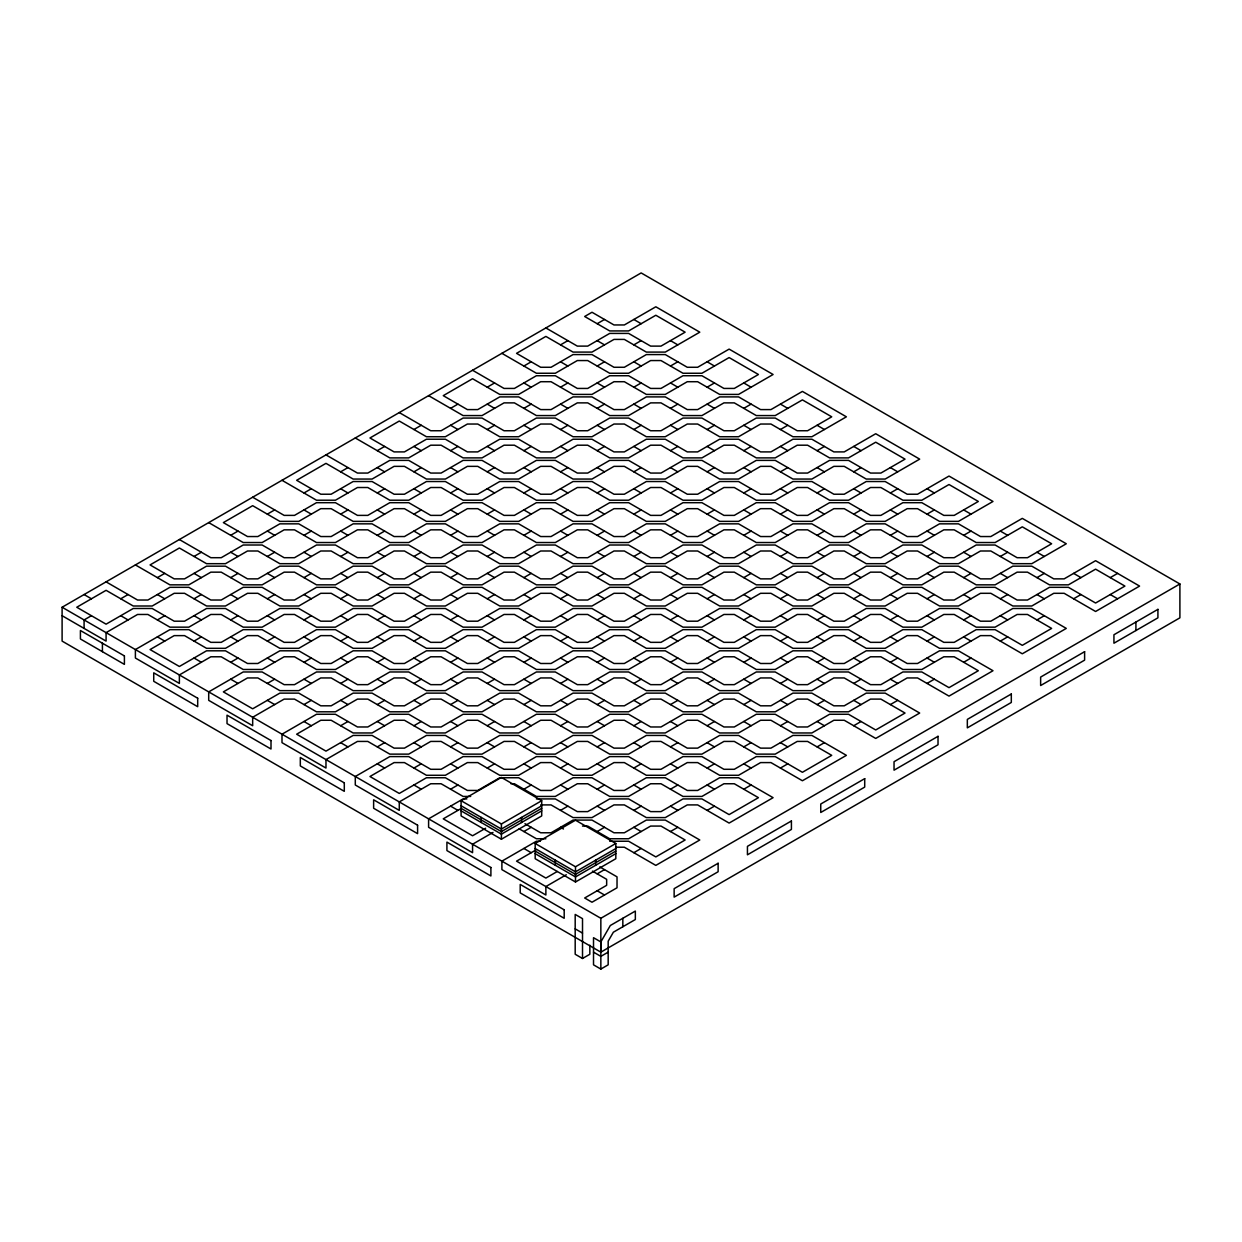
<?xml version="1.0" encoding="UTF-8"?>
<svg xmlns="http://www.w3.org/2000/svg" width="1242" height="1242" viewBox="0 0 1242 1242"><rect width="100%" height="100%" fill="white"/><g stroke="black" fill="none" stroke-linecap="round" stroke-linejoin="round"><path stroke-width="1.5" d="M600.849 941.933L600.849 969.071L593.521 964.832L593.521 937.694L600.849 941.933L610.319 925.507L635.345 911.069L635.345 919.53L613.362 932.214L608.176 941.203L608.176 964.832L600.849 969.071M62.1 607.245L641.151 272.93L1179.9 583.973L1179.9 617.833L600.849 952.148L62.1 641.105L62.1 607.245L600.849 918.288L1179.9 583.973M91.427 615.706L84.083 619.944L84.083 628.405M120.738 598.784L128.066 594.545M157.392 577.623L164.72 573.385M194.031 556.463L201.359 552.24M230.686 535.302L238.014 531.079M267.34 514.141L274.668 509.919M303.98 492.981L311.307 488.758M340.634 471.82L347.962 467.597M377.289 450.675L384.616 446.437M413.928 429.515L421.255 425.276M450.582 408.354L457.91 404.116M487.237 387.194L494.564 382.955M523.876 366.033L531.203 361.795M560.53 344.872L567.858 340.634M597.185 323.712L604.512 319.473M157.392 619.944L164.72 615.706M194.031 598.784L201.359 594.545M230.686 577.623L238.014 573.385M267.34 556.463L274.668 552.24M303.98 535.302L311.307 531.079M340.634 514.141L347.962 509.919M377.289 492.981L384.616 488.758M413.928 471.82L421.255 467.597M450.582 450.675L457.91 446.437M487.237 429.515L494.564 425.276M523.876 408.354L531.203 404.116M560.53 387.194L567.858 382.955M597.185 366.033L604.512 361.795M633.824 344.872L641.151 340.634M194.031 641.105L201.359 636.867M230.686 619.944L238.014 615.706M267.34 598.784L274.668 594.545M303.98 577.623L311.307 573.385M340.634 556.463L347.962 552.24M377.289 535.302L384.616 531.079M413.928 514.141L421.255 509.919M450.582 492.981L457.91 488.758M487.237 471.82L494.564 467.597M523.876 450.675L531.203 446.437M560.53 429.515L567.858 425.276M597.185 408.354L604.512 404.116M633.824 387.194L641.151 382.955M670.478 366.033L677.806 361.795M230.686 662.265L238.014 658.027M267.34 641.105L274.668 636.867M303.98 619.944L311.307 615.706M340.634 598.784L347.962 594.545M377.289 577.623L384.616 573.385M413.928 556.463L421.255 552.24M450.582 535.302L457.91 531.079M487.237 514.141L494.564 509.919M523.876 492.981L531.203 488.758M560.53 471.82L567.858 467.597M597.185 450.675L604.512 446.437M633.824 429.515L641.151 425.276M670.478 408.354L677.806 404.116M707.133 387.194L714.461 382.955M267.34 683.426L274.668 679.188M303.98 662.265L311.307 658.027M340.634 641.105L347.962 636.867M377.289 619.944L384.616 615.706M413.928 598.784L421.255 594.545M450.582 577.623L457.91 573.385M487.237 556.463L494.564 552.24M523.876 535.302L531.203 531.079M560.53 514.141L567.858 509.919M597.185 492.981L604.512 488.758M633.824 471.82L641.151 467.597M670.478 450.675L677.806 446.437M707.133 429.515L714.461 425.276M743.772 408.354L751.1 404.116M303.98 704.571L311.307 700.348M340.634 683.426L347.962 679.188M377.289 662.265L384.616 658.027M413.928 641.105L421.255 636.867M450.582 619.944L457.91 615.706M487.237 598.784L494.564 594.545M523.876 577.623L531.203 573.385M560.53 556.463L567.858 552.24M597.185 535.302L604.512 531.079M633.824 514.141L641.151 509.919M670.478 492.981L677.806 488.758M707.133 471.82L714.461 467.597M743.772 450.675L751.1 446.437M780.426 429.515L787.754 425.276M340.634 725.732L347.962 721.509M377.289 704.571L384.616 700.348M413.928 683.426L421.255 679.188M450.582 662.265L457.91 658.027M487.237 641.105L494.564 636.867M523.876 619.944L531.203 615.706M560.53 598.784L567.858 594.545M597.185 577.623L604.512 573.385M633.824 556.463L641.151 552.24M670.478 535.302L677.806 531.079M707.133 514.141L714.461 509.919M743.772 492.981L751.1 488.758M780.426 471.82L787.754 467.597M817.081 450.675L824.409 446.437M377.289 746.892L384.616 742.669M413.928 725.732L421.255 721.509M450.582 704.571L457.91 700.348M487.237 683.426L494.564 679.188M523.876 662.265L531.203 658.027M560.53 641.105L567.858 636.867M597.185 619.944L604.512 615.706M633.824 598.784L641.151 594.545M670.478 577.623L677.806 573.385M707.133 556.463L714.461 552.24M743.772 535.302L751.1 531.079M780.426 514.141L787.754 509.919M817.081 492.981L824.409 488.758M853.72 471.82L861.048 467.597M413.928 768.053L421.255 763.83M450.582 746.892L457.91 742.669M487.237 725.732L494.564 721.509M523.876 704.571L531.203 700.348M560.53 683.426L567.858 679.188M597.185 662.265L604.512 658.027M633.824 641.105L641.151 636.867M670.478 619.944L677.806 615.706M707.133 598.784L714.461 594.545M743.772 577.623L751.1 573.385M780.426 556.463L787.754 552.24M817.081 535.302L824.409 531.079M853.72 514.141L861.048 509.919M890.374 492.981L897.702 488.758M450.582 789.213L457.91 784.991M487.237 768.053L494.564 763.83M523.876 746.892L531.203 742.669M560.53 725.732L567.858 721.509M597.185 704.571L604.512 700.348M633.824 683.426L641.151 679.188M670.478 662.265L677.806 658.027M707.133 641.105L714.461 636.867M743.772 619.944L751.1 615.706M780.426 598.784L787.754 594.545M817.081 577.623L824.409 573.385M853.72 556.463L861.048 552.24M890.374 535.302L897.702 531.079M927.013 514.141L934.357 509.919M461.092 800.702L501.411 777.43L541.714 800.702L541.714 815.932L501.411 839.219L461.092 815.932L461.092 800.702L501.411 823.974L541.714 800.702M461.077 808.558L443.254 818.835L472.565 835.773L485.606 828.243M523.876 789.213L531.203 784.991M560.53 768.053L567.858 763.83M597.185 746.892L604.512 742.669M633.824 725.732L641.151 721.509M670.478 704.571L677.806 700.348M707.133 683.426L714.461 679.188M743.772 662.265L751.1 658.027M780.426 641.105L787.754 636.867M817.081 619.944L824.409 615.706M853.72 598.784L861.048 594.545M890.374 577.623L897.702 573.385M927.013 556.463L934.357 552.24M963.668 535.302L970.996 531.079M492.996 832.435L472.565 844.234L472.565 852.695L428.599 827.296L428.599 818.835L463.095 798.917L466.883 798.917M541.714 805.779L501.411 829.051L461.092 805.779M541.714 808.325L501.411 831.597L461.092 808.325M541.714 810.855L501.411 834.143L461.092 810.855M523.876 831.535L531.203 827.296M560.53 810.374L567.858 806.136M597.185 789.213L604.512 784.991M633.824 768.053L641.151 763.83M670.478 746.892L677.806 742.669M707.133 725.732L714.461 721.509M743.772 704.571L751.1 700.348M780.426 683.426L787.754 679.188M817.081 662.265L824.409 658.027M853.72 641.105L861.048 636.867M890.374 619.944L897.702 615.706M927.013 598.784L934.357 594.545M963.668 577.623L970.996 573.385M1000.322 556.463L1007.65 552.24M535.178 843.473L575.496 820.201L615.815 843.473L615.815 858.719L575.496 881.991L535.178 858.719L535.178 843.473L575.496 866.761L615.815 843.473M535.954 849.963L516.548 861.156L545.875 878.078L557.27 871.496M597.185 831.535L604.512 827.296M633.824 810.374L641.151 806.136M670.478 789.213L677.806 784.991M707.133 768.053L714.461 763.83M743.772 746.892L751.1 742.669M780.426 725.732L787.754 721.509M817.081 704.571L824.409 700.348M853.72 683.426L861.048 679.188M890.374 662.265L897.702 658.027M927.013 641.105L934.357 636.867M963.668 619.944L970.996 615.706M1000.322 598.784L1007.65 594.545M1036.961 577.623L1044.305 573.385M566.29 874.756L545.875 886.555L545.875 895.016L501.892 869.617L501.892 861.156L536.389 841.238L540.177 841.238M615.815 848.55L575.496 871.837L535.178 848.55M615.815 851.096L575.496 874.368L535.178 851.096M615.815 853.642L575.496 876.914L535.178 853.642M597.185 873.856L604.512 869.617M633.824 852.695L641.151 848.457M670.478 831.535L677.806 827.296M707.133 810.374L714.461 806.136M743.772 789.213L751.1 784.991M780.426 768.053L787.754 763.83M817.081 746.892L824.409 742.669M853.72 725.732L861.048 721.509M890.374 704.571L897.702 700.348M927.013 683.426L934.357 679.188M963.668 662.265L970.996 658.027M1000.322 641.105L1007.65 636.867M1036.961 619.944L1044.305 615.706M1073.616 598.784L1080.944 594.545M1110.27 577.623L1117.598 573.385M582.514 958.482L582.514 918.645L575.186 914.423L575.186 954.26L582.514 958.482L589.841 954.26L589.841 945.193M608.176 952.148L600.849 956.371L593.521 952.148M510.943 783.749L514.405 783.749L536.389 796.433L555.345 796.433L577.328 783.749L587.699 783.749L609.698 796.433L628.638 796.433L650.637 783.749L660.992 783.749L682.991 796.433L701.947 796.433L723.931 783.749L734.301 783.749L758.427 797.674L729.116 814.612L701.947 798.917L682.991 798.917L660.992 811.616L650.637 811.616L628.638 798.917L609.698 798.917L587.699 811.616L577.328 811.616L555.345 798.917L536.389 798.917M470.671 796.433L463.095 796.433L441.112 783.749L430.741 783.749L399.272 801.913L399.272 810.374L355.29 784.991L355.29 776.514L389.802 756.595L408.742 756.595L430.741 769.295L441.112 769.295L463.095 756.595L482.051 756.595L504.035 769.295L514.405 769.295L536.389 756.595L555.345 756.595L577.328 769.295L587.699 769.295L609.698 756.595L628.638 756.595L650.637 769.295L660.992 769.295L682.991 756.595L701.947 756.595L723.931 769.295L734.301 769.295L756.285 756.595L775.241 756.595L802.41 772.291L831.736 755.353L807.595 741.427L797.224 741.427L775.241 754.127L756.285 754.127L734.301 741.427L723.931 741.427L701.947 754.127L682.991 754.127L660.992 741.427L650.637 741.427L628.638 754.127L609.698 754.127L587.699 741.427L577.328 741.427L555.345 754.127L536.389 754.127L514.405 741.427L504.035 741.427L482.051 754.127L463.095 754.127L441.112 741.427L430.741 741.427L408.742 754.127L389.802 754.127L367.803 741.427L357.448 741.427L325.978 759.592L325.978 768.053L281.996 742.669L281.996 734.208L316.493 714.274L335.449 714.274L357.448 726.974L367.803 726.974L389.802 714.274L408.742 714.274L430.741 726.974L441.112 726.974L463.095 714.274L482.051 714.274L504.035 726.974L514.405 726.974L536.389 714.274L555.345 714.274L577.328 726.974L587.699 726.974L609.698 714.274L628.638 714.274L650.637 726.974L660.992 726.974L682.991 714.274L701.947 714.274L723.931 726.974L734.301 726.974L756.285 714.274L775.241 714.274L797.224 726.974L807.595 726.974L829.578 714.274L848.534 714.274L875.719 729.97L905.03 713.048L880.888 699.106L870.533 699.106L848.534 711.806L829.578 711.806L807.595 699.106L797.224 699.106L775.241 711.806L756.285 711.806L734.301 699.106L723.931 699.106L701.947 711.806L682.991 711.806L660.992 699.106L650.637 699.106L628.638 711.806L609.698 711.806L587.699 699.106L577.328 699.106L555.345 711.806L536.389 711.806L514.405 699.106L504.035 699.106L482.051 711.806L463.095 711.806L441.112 699.106L430.741 699.106L408.742 711.806L389.802 711.806L367.803 699.106L357.448 699.106L335.449 711.806L316.493 711.806L294.509 699.106L284.139 699.106L252.669 717.271L252.669 725.732L208.703 700.348L208.703 691.887L243.199 671.969L262.155 671.969L284.139 684.653L294.509 684.653L316.493 671.969L335.449 671.969L357.448 684.653L367.803 684.653L389.802 671.969L408.742 671.969L430.741 684.653L441.112 684.653L463.095 671.969L482.051 671.969L504.035 684.653L514.405 684.653L536.389 671.969L555.345 671.969L577.328 684.653L587.699 684.653L609.698 671.969L628.638 671.969L650.637 684.653L660.992 684.653L682.991 671.969L701.947 671.969L723.931 684.653L734.301 684.653L756.285 671.969L775.241 671.969L797.224 684.653L807.595 684.653L829.578 671.969L848.534 671.969L870.533 684.653L880.888 684.653L902.887 671.969L921.843 671.969L949.012 687.649L978.323 670.727L954.198 656.785L943.827 656.785L921.843 669.485L902.887 669.485L880.888 656.785L870.533 656.785L848.534 669.485L829.578 669.485L807.595 656.785L797.224 656.785L775.241 669.485L756.285 669.485L734.301 656.785L723.931 656.785L701.947 669.485L682.991 669.485L660.992 656.785L650.637 656.785L628.638 669.485L609.698 669.485L587.699 656.785L577.328 656.785L555.345 669.485L536.389 669.485L514.405 656.785L504.035 656.785L482.051 669.485L463.095 669.485L441.112 656.785L430.741 656.785L408.742 669.485L389.802 669.485L367.803 656.785L357.448 656.785L335.449 669.485L316.493 669.485L294.509 656.785L284.139 656.785L262.155 669.485L243.199 669.485L221.216 656.785L210.845 656.785L179.376 674.949L179.376 683.426L135.394 658.027L135.394 649.566L169.906 629.647L188.862 629.647L210.845 642.347L221.216 642.347L243.199 629.647L262.155 629.647L284.139 642.347L294.509 642.347L316.493 629.647L335.449 629.647L357.448 642.347L367.803 642.347L389.802 629.647L408.742 629.647L430.741 642.347L441.112 642.347L463.095 629.647L482.051 629.647L504.035 642.347L514.405 642.347L536.389 629.647L555.345 629.647L577.328 642.347L587.699 642.347L609.698 629.647L628.638 629.647L650.637 642.347L660.992 642.347L682.991 629.647L701.947 629.647L723.931 642.347L734.301 642.347L756.285 629.647L775.241 629.647L797.224 642.347L807.595 642.347L829.578 629.647L848.534 629.647L870.533 642.347L880.888 642.347L902.887 629.647L921.843 629.647L943.827 642.347L954.198 642.347L976.181 629.647L995.137 629.647L1022.306 645.328L1051.632 628.405L1027.491 614.464L1017.12 614.464L995.137 627.163L976.181 627.163L954.198 614.464L943.827 614.464L921.843 627.163L902.887 627.163L880.888 614.464L870.533 614.464L848.534 627.163L829.578 627.163L807.595 614.464L797.224 614.464L775.241 627.163L756.285 627.163L734.301 614.464L723.931 614.464L701.947 627.163L682.991 627.163L660.992 614.464L650.637 614.464L628.638 627.163L609.698 627.163L587.699 614.464L577.328 614.464L555.345 627.163L536.389 627.163L514.405 614.464L504.035 614.464L482.051 627.163L463.095 627.163L441.112 614.464L430.741 614.464L408.742 627.163L389.802 627.163L367.803 614.464L357.448 614.464L335.449 627.163L316.493 627.163L294.509 614.464L284.139 614.464L262.155 627.163L243.199 627.163L221.216 614.464L210.845 614.464L188.862 627.163L169.906 627.163L147.907 614.464L137.552 614.464L106.082 632.644L106.082 641.105L62.1 615.706M540.689 804.909L551.06 804.909L573.043 817.593L591.999 817.593L613.983 804.909L624.353 804.909L646.337 817.593L665.293 817.593L687.276 804.909L697.647 804.909L729.116 823.073L773.098 797.674L738.586 777.756L719.646 777.756L697.647 790.455L687.276 790.455L665.293 777.756L646.337 777.756L624.353 790.455L613.983 790.455L591.999 777.756L573.043 777.756L551.06 790.455L540.689 790.455L518.69 777.756L499.75 777.756L477.751 790.455L467.38 790.455L445.397 777.756L426.441 777.756L399.272 793.452L369.961 776.514L394.087 762.588L404.457 762.588L426.441 775.287L445.397 775.287L467.38 762.588L477.751 762.588L499.75 775.287L518.69 775.287L540.689 762.588L551.06 762.588L573.043 775.287L591.999 775.287L613.983 762.588L624.353 762.588L646.337 775.287L665.293 775.287L687.276 762.588L697.647 762.588L719.646 775.287L738.586 775.287L760.585 762.588L770.94 762.588L802.41 780.752L846.392 755.353L811.895 735.435L792.939 735.435L770.94 748.134L760.585 748.134L738.586 735.435L719.646 735.435L697.647 748.134L687.276 748.134L665.293 735.435L646.337 735.435L624.353 748.134L613.983 748.134L591.999 735.435L573.043 735.435L551.06 748.134L540.689 748.134L518.69 735.435L499.75 735.435L477.751 748.134L467.38 748.134L445.397 735.435L426.441 735.435L404.457 748.134L394.087 748.134L372.103 735.435L353.147 735.435L325.978 751.131L296.652 734.208L320.793 720.267L331.164 720.267L353.147 732.966L372.103 732.966L394.087 720.267L404.457 720.267L426.441 732.966L445.397 732.966L467.38 720.267L477.751 720.267L499.75 732.966L518.69 732.966L540.689 720.267L551.06 720.267L573.043 732.966L591.999 732.966L613.983 720.267L624.353 720.267L646.337 732.966L665.293 732.966L687.276 720.267L697.647 720.267L719.646 732.966L738.586 732.966L760.585 720.267L770.94 720.267L792.939 732.966L811.895 732.966L833.879 720.267L844.249 720.267L875.719 738.431L919.685 713.048L885.189 693.129L866.233 693.129L844.249 705.813L833.879 705.813L811.895 693.129L792.939 693.129L770.94 705.813L760.585 705.813L738.586 693.129L719.646 693.129L697.647 705.813L687.276 705.813L665.293 693.129L646.337 693.129L624.353 705.813L613.983 705.813L591.999 693.129L573.043 693.129L551.06 705.813L540.689 705.813L518.69 693.129L499.75 693.129L477.751 705.813L467.38 705.813L445.397 693.129L426.441 693.129L404.457 705.813L394.087 705.813L372.103 693.129L353.147 693.129L331.164 705.813L320.793 705.813L298.794 693.129L279.854 693.129L252.669 708.809L223.358 691.887L247.5 677.946L257.855 677.946L279.854 690.645L298.794 690.645L320.793 677.946L331.164 677.946L353.147 690.645L372.103 690.645L394.087 677.946L404.457 677.946L426.441 690.645L445.397 690.645L467.38 677.946L477.751 677.946L499.75 690.645L518.69 690.645L540.689 677.946L551.06 677.946L573.043 690.645L591.999 690.645L613.983 677.946L624.353 677.946L646.337 690.645L665.293 690.645L687.276 677.946L697.647 677.946L719.646 690.645L738.586 690.645L760.585 677.946L770.94 677.946L792.939 690.645L811.895 690.645L833.879 677.946L844.249 677.946L866.233 690.645L885.189 690.645L907.172 677.946L917.543 677.946L949.012 696.11L992.995 670.727L958.482 650.808L939.526 650.808L917.543 663.492L907.172 663.492L885.189 650.808L866.233 650.808L844.249 663.492L833.879 663.492L811.895 650.808L792.939 650.808L770.94 663.492L760.585 663.492L738.586 650.808L719.646 650.808L697.647 663.492L687.276 663.492L665.293 650.808L646.337 650.808L624.353 663.492L613.983 663.492L591.999 650.808L573.043 650.808L551.06 663.492L540.689 663.492L518.69 650.808L499.75 650.808L477.751 663.492L467.38 663.492L445.397 650.808L426.441 650.808L404.457 663.492L394.087 663.492L372.103 650.808L353.147 650.808L331.164 663.492L320.793 663.492L298.794 650.808L279.854 650.808L257.855 663.492L247.5 663.492L225.501 650.808L206.545 650.808L179.376 666.488L150.065 649.566L174.191 635.625L184.561 635.625L206.545 648.324L225.501 648.324L247.5 635.625L257.855 635.625L279.854 648.324L298.794 648.324L320.793 635.625L331.164 635.625L353.147 648.324L372.103 648.324L394.087 635.625L404.457 635.625L426.441 648.324L445.397 648.324L467.38 635.625L477.751 635.625L499.75 648.324L518.69 648.324L540.689 635.625L551.06 635.625L573.043 648.324L591.999 648.324L613.983 635.625L624.353 635.625L646.337 648.324L665.293 648.324L687.276 635.625L697.647 635.625L719.646 648.324L738.586 648.324L760.585 635.625L770.94 635.625L792.939 648.324L811.895 648.324L833.879 635.625L844.249 635.625L866.233 648.324L885.189 648.324L907.172 635.625L917.543 635.625L939.526 648.324L958.482 648.324L980.481 635.625L990.837 635.625L1022.306 653.789L1066.288 628.405L1031.792 608.487L1012.835 608.487L990.837 621.186L980.481 621.186L958.482 608.487L939.526 608.487L917.543 621.186L907.172 621.186L885.189 608.487L866.233 608.487L844.249 621.186L833.879 621.186L811.895 608.487L792.939 608.487L770.94 621.186L760.585 621.186L738.586 608.487L719.646 608.487L697.647 621.186L687.276 621.186L665.293 608.487L646.337 608.487L624.353 621.186L613.983 621.186L591.999 608.487L573.043 608.487L551.06 621.186L540.689 621.186L518.69 608.487L499.75 608.487L477.751 621.186L467.38 621.186L445.397 608.487L426.441 608.487L404.457 621.186L394.087 621.186L372.103 608.487L353.147 608.487L331.164 621.186L320.793 621.186L298.794 608.487L279.854 608.487L257.855 621.186L247.5 621.186L225.501 608.487L206.545 608.487L184.561 621.186L174.191 621.186L152.207 608.487L133.251 608.487L106.082 624.167L76.756 607.245L106.082 590.323L133.251 606.003L152.207 606.003L174.191 593.303L184.561 593.303L206.545 606.003L225.501 606.003L247.5 593.303L257.855 593.303L279.854 606.003L298.794 606.003L320.793 593.303L331.164 593.303L353.147 606.003L372.103 606.003L394.087 593.303L404.457 593.303L426.441 606.003L445.397 606.003L467.38 593.303L477.751 593.303L499.75 606.003L518.69 606.003L540.689 593.303L551.06 593.303L573.043 606.003L591.999 606.003L613.983 593.303L624.353 593.303L646.337 606.003L665.293 606.003L687.276 593.303L697.647 593.303L719.646 606.003L738.586 606.003L760.585 593.303L770.94 593.303L792.939 606.003L811.895 606.003L833.879 593.303L844.249 593.303L866.233 606.003L885.189 606.003L907.172 593.303L917.543 593.303L939.526 606.003L958.482 606.003L980.481 593.303L990.837 593.303L1012.835 606.003L1031.792 606.003L1053.775 593.303L1064.146 593.303L1095.599 611.483L1139.582 586.084L1095.599 560.701L1064.146 578.865L1053.775 578.865L1031.792 566.166L1012.835 566.166L990.837 578.865L980.481 578.865L958.482 566.166L939.526 566.166L917.543 578.865L907.172 578.865L885.189 566.166L866.233 566.166L844.249 578.865L833.879 578.865L811.895 566.166L792.939 566.166L770.94 578.865L760.585 578.865L738.586 566.166L719.646 566.166L697.647 578.865L687.276 578.865L665.293 566.166L646.337 566.166L624.353 578.865L613.983 578.865L591.999 566.166L573.043 566.166L551.06 578.865L540.689 578.865L518.69 566.166L499.75 566.166L477.751 578.865L467.38 578.865L445.397 566.166L426.441 566.166L404.457 578.865L394.087 578.865L372.103 566.166L353.147 566.166L331.164 578.865L320.793 578.865L298.794 566.166L279.854 566.166L257.855 578.865L247.5 578.865L225.501 566.166L206.545 566.166L184.561 578.865L174.191 578.865L150.065 564.924L179.376 548.001L206.545 563.682L225.501 563.682L247.5 550.998L257.855 550.998L279.854 563.682L298.794 563.682L320.793 550.998L331.164 550.998L353.147 563.682L372.103 563.682L394.087 550.998L404.457 550.998L426.441 563.682L445.397 563.682L467.38 550.998L477.751 550.998L499.75 563.682L518.69 563.682L540.689 550.998L551.06 550.998L573.043 563.682L591.999 563.682L613.983 550.998L624.353 550.998L646.337 563.682L665.293 563.682L687.276 550.998L697.647 550.998L719.646 563.682L738.586 563.682L760.585 550.998L770.94 550.998L792.939 563.682L811.895 563.682L833.879 550.998L844.249 550.998L866.233 563.682L885.189 563.682L907.172 550.998L917.543 550.998L939.526 563.682L958.482 563.682L980.481 550.998L990.837 550.998L1012.835 563.682L1031.792 563.682L1066.288 543.763L1022.306 518.38L990.837 536.544L980.481 536.544L958.482 523.845L939.526 523.845L917.543 536.544L907.172 536.544L885.189 523.845L866.233 523.845L844.249 536.544L833.879 536.544L811.895 523.845L792.939 523.845L770.94 536.544L760.585 536.544L738.586 523.845L719.646 523.845L697.647 536.544L687.276 536.544L665.293 523.845L646.337 523.845L624.353 536.544L613.983 536.544L591.999 523.845L573.043 523.845L551.06 536.544L540.689 536.544L518.69 523.845L499.75 523.845L477.751 536.544L467.38 536.544L445.397 523.845L426.441 523.845L404.457 536.544L394.087 536.544L372.103 523.845L353.147 523.845L331.164 536.544L320.793 536.544L298.794 523.845L279.854 523.845L257.855 536.544L247.5 536.544L223.358 522.603L252.669 505.68L279.854 521.376L298.794 521.376L320.793 508.677L331.164 508.677L353.147 521.376L372.103 521.376L394.087 508.677L404.457 508.677L426.441 521.376L445.397 521.376L467.38 508.677L477.751 508.677L499.75 521.376L518.69 521.376L540.689 508.677L551.06 508.677L573.043 521.376L591.999 521.376L613.983 508.677L624.353 508.677L646.337 521.376L665.293 521.376L687.276 508.677L697.647 508.677L719.646 521.376L738.586 521.376L760.585 508.677L770.94 508.677L792.939 521.376L811.895 521.376L833.879 508.677L844.249 508.677L866.233 521.376L885.189 521.376L907.172 508.677L917.543 508.677L939.526 521.376L958.482 521.376L992.995 501.457L949.012 476.059L917.543 494.223L907.172 494.223L885.189 481.523L866.233 481.523L844.249 494.223L833.879 494.223L811.895 481.523L792.939 481.523L770.94 494.223L760.585 494.223L738.586 481.523L719.646 481.523L697.647 494.223L687.276 494.223L665.293 481.523L646.337 481.523L624.353 494.223L613.983 494.223L591.999 481.523L573.043 481.523L551.06 494.223L540.689 494.223L518.69 481.523L499.75 481.523L477.751 494.223L467.38 494.223L445.397 481.523L426.441 481.523L404.457 494.223L394.087 494.223L372.103 481.523L353.147 481.523L331.164 494.223L320.793 494.223L296.652 480.297L325.978 463.359L353.147 479.055L372.103 479.055L394.087 466.355L404.457 466.355L426.441 479.055L445.397 479.055L467.38 466.355L477.751 466.355L499.75 479.055L518.69 479.055L540.689 466.355L551.06 466.355L573.043 479.055L591.999 479.055L613.983 466.355L624.353 466.355L646.337 479.055L665.293 479.055L687.276 466.355L697.647 466.355L719.646 479.055L738.586 479.055L760.585 466.355L770.94 466.355L792.939 479.055L811.895 479.055L833.879 466.355L844.249 466.355L866.233 479.055L885.189 479.055L919.685 459.136L875.719 433.737L844.249 451.902L833.879 451.902L811.895 439.218L792.939 439.218L770.94 451.902L760.585 451.902L738.586 439.218L719.646 439.218L697.647 451.902L687.276 451.902L665.293 439.218L646.337 439.218L624.353 451.902L613.983 451.902L591.999 439.218L573.043 439.218L551.06 451.902L540.689 451.902L518.69 439.218L499.75 439.218L477.751 451.902L467.38 451.902L445.397 439.218L426.441 439.218L404.457 451.902L394.087 451.902L369.961 437.976L399.272 421.038L426.441 436.734L445.397 436.734L467.38 424.034L477.751 424.034L499.75 436.734L518.69 436.734L540.689 424.034L551.06 424.034L573.043 436.734L591.999 436.734L613.983 424.034L624.353 424.034L646.337 436.734L665.293 436.734L687.276 424.034L697.647 424.034L719.646 436.734L738.586 436.734L760.585 424.034L770.94 424.034L792.939 436.734L811.895 436.734L846.392 416.815L802.41 391.416L770.94 409.596L760.585 409.596L738.586 396.897L719.646 396.897L697.647 409.596L687.276 409.596L665.293 396.897L646.337 396.897L624.353 409.596L613.983 409.596L591.999 396.897L573.043 396.897L551.06 409.596L540.689 409.596L518.69 396.897L499.75 396.897L477.751 409.596L467.38 409.596L443.254 395.655L472.565 378.732L499.75 394.413L518.69 394.413L540.689 381.713L551.06 381.713L573.043 394.413L591.999 394.413L613.983 381.713L624.353 381.713L646.337 394.413L665.293 394.413L687.276 381.713L697.647 381.713L719.646 394.413L738.586 394.413L773.098 374.494L729.116 349.111L697.647 367.275L687.276 367.275L665.293 354.575L646.337 354.575L624.353 367.275L613.983 367.275L591.999 354.575L573.043 354.575L551.06 367.275L540.689 367.275L516.548 353.333L545.875 336.411L573.043 352.091L591.999 352.091L613.983 339.408L624.353 339.408L646.337 352.091L665.293 352.091L699.789 332.173L655.823 306.79L624.353 324.954L613.983 324.954L591.999 312.254L584.672 316.493L609.698 330.931L628.638 330.931L655.823 315.251L685.134 332.173L660.992 346.114L650.637 346.114L628.638 333.415L609.698 333.415L587.699 346.114L577.328 346.114L545.875 327.95M582.514 826.07L587.699 826.07L609.698 838.754L628.638 838.754L650.637 826.07L660.992 826.07L685.134 839.996L655.823 856.918L628.638 841.238L609.698 841.238M545.875 838.754L536.389 838.754L519.14 828.802M615.706 847.215L624.353 847.215L655.823 865.395L699.789 839.996L665.293 820.077L646.337 820.077L624.353 832.777L613.983 832.777L591.999 820.077L573.043 820.077L551.06 832.777L540.689 832.777L524.947 823.694M633.824 319.473L641.151 323.712M670.478 340.634L677.806 344.872M707.133 361.795L714.461 366.033M743.772 382.955L751.1 387.194M780.426 404.116L787.754 408.354M817.081 425.276L824.409 429.515M853.72 446.437L861.048 450.675M890.374 467.597L897.702 471.82M927.013 488.758L934.357 492.981M963.668 509.919L970.996 514.141M1000.322 531.079L1007.65 535.302M1036.961 552.24L1044.305 556.463M1073.616 573.385L1080.944 577.623M1110.27 594.545L1117.598 598.784M597.185 340.634L604.512 344.872M633.824 361.795L641.151 366.033M670.478 382.955L677.806 387.194M707.133 404.116L714.461 408.354M743.772 425.276L751.1 429.515M780.426 446.437L787.754 450.675M817.081 467.597L824.409 471.82M853.72 488.758L861.048 492.981M890.374 509.919L897.702 514.141M927.013 531.079L934.357 535.302M963.668 552.24L970.996 556.463M1000.322 573.385L1007.65 577.623M1036.961 594.545L1044.305 598.784M560.53 361.795L567.858 366.033M597.185 382.955L604.512 387.194M633.824 404.116L641.151 408.354M670.478 425.276L677.806 429.515M707.133 446.437L714.461 450.675M743.772 467.597L751.1 471.82M780.426 488.758L787.754 492.981M817.081 509.919L824.409 514.141M853.72 531.079L861.048 535.302M890.374 552.24L897.702 556.463M927.013 573.385L934.357 577.623M963.668 594.545L970.996 598.784M1000.322 615.706L1007.65 619.944M501.892 353.333L536.389 373.252L555.345 373.252L577.328 360.553L587.699 360.553L609.698 373.252L628.638 373.252L650.637 360.553L660.992 360.553L682.991 373.252L701.947 373.252L729.116 357.572L758.427 374.494L734.301 388.435L723.931 388.435L701.947 375.736L682.991 375.736L660.992 388.435L650.637 388.435L628.638 375.736L609.698 375.736L587.699 388.435L577.328 388.435L555.345 375.736L536.389 375.736L514.405 388.435L504.035 388.435L472.565 370.256M523.876 382.955L531.203 387.194M560.53 404.116L567.858 408.354M597.185 425.276L604.512 429.515M633.824 446.437L641.151 450.675M670.478 467.597L677.806 471.82M707.133 488.758L714.461 492.981M743.772 509.919L751.1 514.141M780.426 531.079L787.754 535.302M817.081 552.24L824.409 556.463M853.72 573.385L861.048 577.623M890.374 594.545L897.702 598.784M927.013 615.706L934.357 619.944M963.668 636.867L970.996 641.105M487.237 404.116L494.564 408.354M523.876 425.276L531.203 429.515M560.53 446.437L567.858 450.675M597.185 467.597L604.512 471.82M633.824 488.758L641.151 492.981M670.478 509.919L677.806 514.141M707.133 531.079L714.461 535.302M743.772 552.24L751.1 556.463M780.426 573.385L787.754 577.623M817.081 594.545L824.409 598.784M853.72 615.706L861.048 619.944M890.374 636.867L897.702 641.105M927.013 658.027L934.357 662.265M428.599 395.655L463.095 415.573L482.051 415.573L504.035 402.874L514.405 402.874L536.389 415.573L555.345 415.573L577.328 402.874L587.699 402.874L609.698 415.573L628.638 415.573L650.637 402.874L660.992 402.874L682.991 415.573L701.947 415.573L723.931 402.874L734.301 402.874L756.285 415.573L775.241 415.573L802.41 399.893L831.736 416.815L807.595 430.741L797.224 430.741L775.241 418.057L756.285 418.057L734.301 430.741L723.931 430.741L701.947 418.057L682.991 418.057L660.992 430.741L650.637 430.741L628.638 418.057L609.698 418.057L587.699 430.741L577.328 430.741L555.345 418.057L536.389 418.057L514.405 430.741L504.035 430.741L482.051 418.057L463.095 418.057L441.112 430.741L430.741 430.741L399.272 412.577M450.582 425.276L457.91 429.515M487.237 446.437L494.564 450.675M523.876 467.597L531.203 471.82M560.53 488.758L567.858 492.981M597.185 509.919L604.512 514.141M633.824 531.079L641.151 535.302M670.478 552.24L677.806 556.463M707.133 573.385L714.461 577.623M743.772 594.545L751.1 598.784M780.426 615.706L787.754 619.944M817.081 636.867L824.409 641.105M853.72 658.027L861.048 662.265M890.374 679.188L897.702 683.426M413.928 446.437L421.255 450.675M450.582 467.597L457.91 471.82M487.237 488.758L494.564 492.981M523.876 509.919L531.203 514.141M560.53 531.079L567.858 535.302M597.185 552.24L604.512 556.463M633.824 573.385L641.151 577.623M670.478 594.545L677.806 598.784M707.133 615.706L714.461 619.944M743.772 636.867L751.1 641.105M780.426 658.027L787.754 662.265M817.081 679.188L824.409 683.426M853.72 700.348L861.048 704.571M355.29 437.976L389.802 457.894L408.742 457.894L430.741 445.195L441.112 445.195L463.095 457.894L482.051 457.894L504.035 445.195L514.405 445.195L536.389 457.894L555.345 457.894L577.328 445.195L587.699 445.195L609.698 457.894L628.638 457.894L650.637 445.195L660.992 445.195L682.991 457.894L701.947 457.894L723.931 445.195L734.301 445.195L756.285 457.894L775.241 457.894L797.224 445.195L807.595 445.195L829.578 457.894L848.534 457.894L875.719 442.199L905.03 459.136L880.888 473.062L870.533 473.062L848.534 460.378L829.578 460.378L807.595 473.062L797.224 473.062L775.241 460.378L756.285 460.378L734.301 473.062L723.931 473.062L701.947 460.378L682.991 460.378L660.992 473.062L650.637 473.062L628.638 460.378L609.698 460.378L587.699 473.062L577.328 473.062L555.345 460.378L536.389 460.378L514.405 473.062L504.035 473.062L482.051 460.378L463.095 460.378L441.112 473.062L430.741 473.062L408.742 460.378L389.802 460.378L367.803 473.062L357.448 473.062L325.978 454.898M377.289 467.597L384.616 471.82M413.928 488.758L421.255 492.981M450.582 509.919L457.91 514.141M487.237 531.079L494.564 535.302M523.876 552.24L531.203 556.463M560.53 573.385L567.858 577.623M597.185 594.545L604.512 598.784M633.824 615.706L641.151 619.944M670.478 636.867L677.806 641.105M707.133 658.027L714.461 662.265M743.772 679.188L751.1 683.426M780.426 700.348L787.754 704.571M817.081 721.509L824.409 725.732M340.634 488.758L347.962 492.981M377.289 509.919L384.616 514.141M413.928 531.079L421.255 535.302M450.582 552.24L457.91 556.463M487.237 573.385L494.564 577.623M523.876 594.545L531.203 598.784M560.53 615.706L567.858 619.944M597.185 636.867L604.512 641.105M633.824 658.027L641.151 662.265M670.478 679.188L677.806 683.426M707.133 700.348L714.461 704.571M743.772 721.509L751.1 725.732M780.426 742.669L787.754 746.892M281.996 480.297L316.493 500.215L335.449 500.215L357.448 487.516L367.803 487.516L389.802 500.215L408.742 500.215L430.741 487.516L441.112 487.516L463.095 500.215L482.051 500.215L504.035 487.516L514.405 487.516L536.389 500.215L555.345 500.215L577.328 487.516L587.699 487.516L609.698 500.215L628.638 500.215L650.637 487.516L660.992 487.516L682.991 500.215L701.947 500.215L723.931 487.516L734.301 487.516L756.285 500.215L775.241 500.215L797.224 487.516L807.595 487.516L829.578 500.215L848.534 500.215L870.533 487.516L880.888 487.516L902.887 500.215L921.843 500.215L949.012 484.52L978.323 501.457L954.198 515.383L943.827 515.383L921.843 502.684L902.887 502.684L880.888 515.383L870.533 515.383L848.534 502.684L829.578 502.684L807.595 515.383L797.224 515.383L775.241 502.684L756.285 502.684L734.301 515.383L723.931 515.383L701.947 502.684L682.991 502.684L660.992 515.383L650.637 515.383L628.638 502.684L609.698 502.684L587.699 515.383L577.328 515.383L555.345 502.684L536.389 502.684L514.405 515.383L504.035 515.383L482.051 502.684L463.095 502.684L441.112 515.383L430.741 515.383L408.742 502.684L389.802 502.684L367.803 515.383L357.448 515.383L335.449 502.684L316.493 502.684L294.509 515.383L284.139 515.383L252.669 497.219M303.98 509.919L311.307 514.141M340.634 531.079L347.962 535.302M377.289 552.24L384.616 556.463M413.928 573.385L421.255 577.623M450.582 594.545L457.91 598.784M487.237 615.706L494.564 619.944M523.876 636.867L531.203 641.105M560.53 658.027L567.858 662.265M597.185 679.188L604.512 683.426M633.824 700.348L641.151 704.571M670.478 721.509L677.806 725.732M707.133 742.669L714.461 746.892M743.772 763.83L751.1 768.053M267.34 531.079L274.668 535.302M303.98 552.24L311.307 556.463M340.634 573.385L347.962 577.623M377.289 594.545L384.616 598.784M413.928 615.706L421.255 619.944M450.582 636.867L457.91 641.105M487.237 658.027L494.564 662.265M523.876 679.188L531.203 683.426M560.53 700.348L567.858 704.571M597.185 721.509L604.512 725.732M633.824 742.669L641.151 746.892M670.478 763.83L677.806 768.053M707.133 784.991L714.461 789.213M208.703 522.603L243.199 542.537L262.155 542.537L284.139 529.837L294.509 529.837L316.493 542.537L335.449 542.537L357.448 529.837L367.803 529.837L389.802 542.537L408.742 542.537L430.741 529.837L441.112 529.837L463.095 542.537L482.051 542.537L504.035 529.837L514.405 529.837L536.389 542.537L555.345 542.537L577.328 529.837L587.699 529.837L609.698 542.537L628.638 542.537L650.637 529.837L660.992 529.837L682.991 542.537L701.947 542.537L723.931 529.837L734.301 529.837L756.285 542.537L775.241 542.537L797.224 529.837L807.595 529.837L829.578 542.537L848.534 542.537L870.533 529.837L880.888 529.837L902.887 542.537L921.843 542.537L943.827 529.837L954.198 529.837L976.181 542.537L995.137 542.537L1022.306 526.841L1051.632 543.763L1027.491 557.705L1017.12 557.705L995.137 545.005L976.181 545.005L954.198 557.705L943.827 557.705L921.843 545.005L902.887 545.005L880.888 557.705L870.533 557.705L848.534 545.005L829.578 545.005L807.595 557.705L797.224 557.705L775.241 545.005L756.285 545.005L734.301 557.705L723.931 557.705L701.947 545.005L682.991 545.005L660.992 557.705L650.637 557.705L628.638 545.005L609.698 545.005L587.699 557.705L577.328 557.705L555.345 545.005L536.389 545.005L514.405 557.705L504.035 557.705L482.051 545.005L463.095 545.005L441.112 557.705L430.741 557.705L408.742 545.005L389.802 545.005L367.803 557.705L357.448 557.705L335.449 545.005L316.493 545.005L294.509 557.705L284.139 557.705L262.155 545.005L243.199 545.005L221.216 557.705L210.845 557.705L179.376 539.54M230.686 552.24L238.014 556.463M267.34 573.385L274.668 577.623M303.98 594.545L311.307 598.784M340.634 615.706L347.962 619.944M377.289 636.867L384.616 641.105M413.928 658.027L421.255 662.265M450.582 679.188L457.91 683.426M487.237 700.348L494.564 704.571M523.876 721.509L531.203 725.732M560.53 742.669L567.858 746.892M597.185 763.83L604.512 768.053M633.824 784.991L641.151 789.213M670.478 806.136L677.806 810.374M194.031 573.385L201.359 577.623M230.686 594.545L238.014 598.784M267.34 615.706L274.668 619.944M303.98 636.867L311.307 641.105M340.634 658.027L347.962 662.265M377.289 679.188L384.616 683.426M413.928 700.348L421.255 704.571M450.582 721.509L457.91 725.732M487.237 742.669L494.564 746.892M523.876 763.83L531.203 768.053M560.53 784.991L567.858 789.213M597.185 806.136L604.512 810.374M633.824 827.296L641.151 831.535M135.394 564.924L169.906 584.842L188.862 584.842L210.845 572.158L221.216 572.158L243.199 584.842L262.155 584.842L284.139 572.158L294.509 572.158L316.493 584.842L335.449 584.842L357.448 572.158L367.803 572.158L389.802 584.842L408.742 584.842L430.741 572.158L441.112 572.158L463.095 584.842L482.051 584.842L504.035 572.158L514.405 572.158L536.389 584.842L555.345 584.842L577.328 572.158L587.699 572.158L609.698 584.842L628.638 584.842L650.637 572.158L660.992 572.158L682.991 584.842L701.947 584.842L723.931 572.158L734.301 572.158L756.285 584.842L775.241 584.842L797.224 572.158L807.595 572.158L829.578 584.842L848.534 584.842L870.533 572.158L880.888 572.158L902.887 584.842L921.843 584.842L943.827 572.158L954.198 572.158L976.181 584.842L995.137 584.842L1017.12 572.158L1027.491 572.158L1049.474 584.842L1068.431 584.842L1095.599 569.162L1124.926 586.084L1095.599 603.022L1068.431 587.326L1049.474 587.326L1027.491 600.026L1017.12 600.026L995.137 587.326L976.181 587.326L954.198 600.026L943.827 600.026L921.843 587.326L902.887 587.326L880.888 600.026L870.533 600.026L848.534 587.326L829.578 587.326L807.595 600.026L797.224 600.026L775.241 587.326L756.285 587.326L734.301 600.026L723.931 600.026L701.947 587.326L682.991 587.326L660.992 600.026L650.637 600.026L628.638 587.326L609.698 587.326L587.699 600.026L577.328 600.026L555.345 587.326L536.389 587.326L514.405 600.026L504.035 600.026L482.051 587.326L463.095 587.326L441.112 600.026L430.741 600.026L408.742 587.326L389.802 587.326L367.803 600.026L357.448 600.026L335.449 587.326L316.493 587.326L294.509 600.026L284.139 600.026L262.155 587.326L243.199 587.326L221.216 600.026L210.845 600.026L188.862 587.326L169.906 587.326L147.907 600.026L137.552 600.026L106.082 581.861M157.392 594.545L164.72 598.784M194.031 615.706L201.359 619.944M230.686 636.867L238.014 641.105M267.34 658.027L274.668 662.265M303.98 679.188L311.307 683.426M340.634 700.348L347.962 704.571M377.289 721.509L384.616 725.732M413.928 742.669L421.255 746.892M450.582 763.83L457.91 768.053M560.53 827.296L563.464 828.988M599.808 866.916L617.026 876.852L617.026 887.782L591.999 902.235L584.672 897.997L606.655 885.313L606.655 879.32L592.434 871.123M84.083 594.545L91.427 598.784M120.738 615.706L128.066 619.944M157.392 636.867L164.72 641.105M194.031 658.027L201.359 662.265M230.686 679.188L238.014 683.426M267.34 700.348L274.668 704.571M303.98 721.509L311.307 725.732M340.634 742.669L347.962 746.892M377.289 763.83L384.616 768.053M413.928 784.991L421.255 789.213M450.582 806.136L457.91 810.374M523.876 848.457L531.203 852.695M597.185 890.778L604.512 895.016M575.186 928.861L582.514 933.099M1135.918 622.056L1135.918 630.517M622.832 918.288L622.832 926.749M600.849 918.288L600.849 952.148M595.648 860.194L595.648 865.27M575.496 866.761L575.496 881.991M555.345 860.194L555.345 865.27M521.562 817.422L521.562 822.499M501.411 823.974L501.411 839.219M481.244 817.422L481.244 822.499M102.418 643.216L102.418 651.677M718.124 863.268L674.142 888.667L674.142 897.128L718.124 871.744L718.124 863.268M791.418 820.962L747.436 846.345L747.436 854.807L791.418 829.423L791.418 820.962M864.711 778.641L820.745 804.024L820.745 812.485L864.711 787.102L864.711 778.641M938.021 736.32L894.038 761.703L894.038 770.18L938.021 744.781L938.021 736.32M1011.314 693.999L967.332 719.397L967.332 727.859L1011.314 702.46L1011.314 693.999M1084.608 651.677L1040.641 677.076L1040.641 685.537L1084.608 660.139L1084.608 651.677M1157.917 609.356L1113.934 634.755L1113.934 643.216L1157.917 617.833L1157.917 609.356M124.402 655.916L80.419 630.517L80.419 638.978L124.402 664.377L124.402 655.916M197.695 698.237L153.729 672.838L153.729 681.299L197.695 706.698L197.695 698.237M271.004 740.543L227.022 715.159L227.022 723.62L271.004 749.019L271.004 740.543M344.298 782.864L300.316 757.48L300.316 765.941L344.298 791.325L344.298 782.864M417.591 825.185L373.625 799.801L373.625 808.263L417.591 833.646L417.591 825.185M490.9 867.506L446.918 842.107L446.918 850.584L490.9 875.967L490.9 867.506M564.194 909.827L520.212 884.428L520.212 892.889L564.194 918.288L564.194 909.827"/></g></svg>
